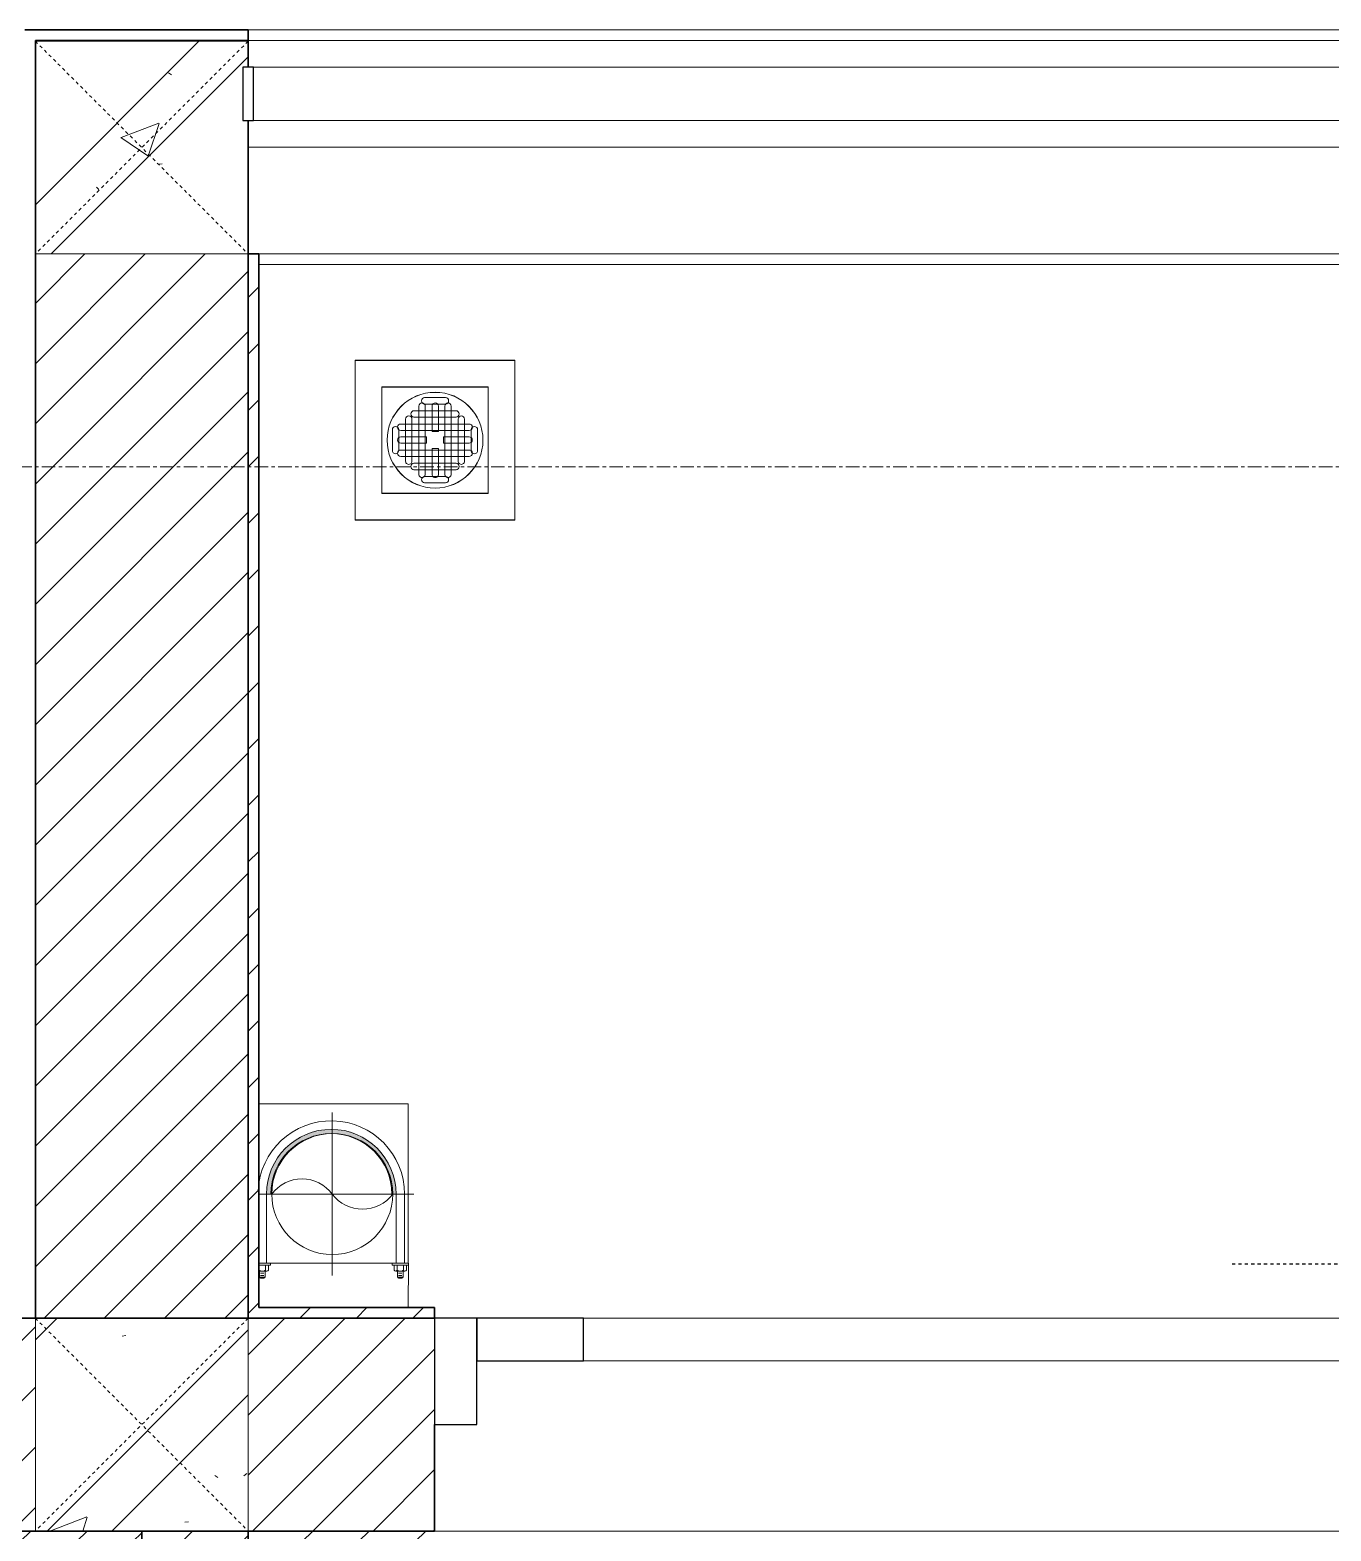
# Model space of a CAD drawing. Header units: millimetres. Extents: x 46644 to 147176, y -1287 to 53383.
# Drawn here: x 57648 to 58870, y 44337 to 45747 of the extents above; entities that cross this region are included whole.
import ezdxf

# ---------------------------------------------------------------- set-up
doc = ezdxf.new("R2010")
doc.units = ezdxf.units.MM
for name, pattern in [('Dash', [6, 3, -3]), ('Grid Line', [22.225, 12.7, -3.175, 3.175, -3.175]), ('IMPORT-CENTER _3_', [10.16, 6.35, -1.27, 1.27, -1.27])]:
    doc.linetypes.add(name, pattern=pattern)
for name, color, linetype, lineweight in [('0-1', 7, 'Continuous', 5), ('A-DOOR', 31, 'Continuous', 18), ('A-DOOR-1', 31, 'Continuous', 25), ('A-DOOR-FRAM', 31, 'Continuous', 25), ('A-DOOR-HDLN', 31, 'Dash', 25), ('A-FLOR-1', 250, 'Continuous', 18), ('A-FLOR-HRAL', 11, 'Continuous', 18), ('A-FLOR-HRAL-3', 11, 'Continuous', 25), ('A-WALL', 113, 'Continuous', 18), ('A-WALL-1', 7, 'Continuous', 35), ('A-WALL-3', 113, 'Continuous', 35), ('A-WALL-PATT-1', 9, 'Continuous', 18), ('A-WALL-PATT-2', 250, 'Continuous', 18), ('A-WALL-PATT-3', 111, 'Continuous', 18), ('G-IMPT', 8, 'Continuous', 18), ('G-IMPT-2', 8, 'IMPORT-CENTER _3_', 18), ('I-WALL-1', 7, 'Continuous', 35), ('I-WALL-2', 250, 'Continuous', 18), ('M-EQPM', 50, 'Continuous', 18), ('M-EQPM-1', 250, 'Continuous', 18), ('S-COLS', 52, 'Continuous', 18), ('S-COLS-1', 9, 'Continuous', 18), ('S-COLS-2', 52, 'Dash', 18), ('S-COLS-3', 52, 'Continuous', 35), ('S-COLS-HDLN', 52, 'Dash', 18), ('S-GRID-1', 1, 'Grid Line', 9)]:
    doc.layers.add(name, color=color, linetype=linetype, lineweight=lineweight)
pattern_1 = [(45, (0, 0), (-28.284271, 28.284271), [])]
pattern_2 = [(45, (0, 0), (-26.516504, 26.516504), [])]
pattern_3 = [(50, (0, 0), (364.3679, -31.8783), [38.1, -419.1]), (355, (0, 0), (-70.4859, 382.1133), [30.48, -335.28]), (100.451, (30.36, -2.66), (293.885, 350.2334), [32.38, -356.18]), (46.184, (0, 101.6), (542.1585, -84.0858), [57.15, -628.65]), (96.636, (45.2, 94.6), (474.805, 494.8554), [48.57, -534.27]), (351.184, (0, 101.6), (474.81, 494.85), [45.72, -502.92]), (21, (50.8, 76.2), (303.2285, -204.5305), [38.1, -419.1]), (326, (50.8, 76.2), (123.6039, 368.376), [30.48, -335.28]), (71.451, (76.07, 59.16), (426.8341, 163.8427), [32.38, -356.18]), (37.5, (0, 0), (6.17665, 169.11015), [3.353, -327.863, 3.353, -337.007, -336.55]), (37.5, (0, 0), (6.17665, 169.11015), [-671.576, 3.353, -333.197]), (7.5, (0, 0), (133.63888, 200.3615), [3.353, -190.703, 3.353, -320.243, -128.27]), (7.5, (0, 0), (133.63888, 200.3615), [-517.652, 3.353, -124.917]), (327.5, (-113.28, 0), (271.18182, -11.45836), [3.353, -123.647, 3.353, -392.887, -525.78]), (327.5, (-113.28, 0), (271.18182, -11.45836), [-523.24, 3.353, -522.427]), (317.5, (-164.08, 0), (296.2585, 50.85285), [3.353, -161.747, 3.353, -259.791, -373.38]), (317.5, (-164.08, 0), (296.2585, 50.85285), [-428.244, 3.353, -370.027]), (45, (0, 0), (-125.7236, 125.7236), []), (45, (0, 190.5), (-125.7236, 125.7236), [])]

# ---------------------------------------------------------------- blocks, each defined once
blk = doc.blocks.new('THU NUOC - THU NUOC-461820-TKCS_SẢNH - BẬC CẤP 1 - MẶT BẰNG')
at = {"layer": 'M-EQPM-1'}
for p, q in [((-66.3, 70.6), (-66.3, -79.4)), ((83.7, 70.6), (-66.3, 70.6)), ((83.7, -79.4), (83.7, 70.6)), ((58.7, 45.6), (-41.3, 45.6)), ((-41.3, 45.6), (-41.3, -54.4)), ((58.7, -54.4), (58.7, 45.6)), ((-1.1, 35.6), (18.5, 35.6)), ((18.5, 29.6), (-1.1, 29.6)), ((-11, 23.3), (28.5, 23.3)), ((28.5, 17.3), (-11, 17.3)), ((-23.3, 10.8), (40.9, 10.8)), ((40.9, 4.8), (-23.3, 4.8)), ((-23.3, -1.2), (0.7, -1.2)), ((0.7, -7.2), (-23.3, -7.2)), ((-23.3, -13.6), (40.9, -13.6)), ((0.7, -1.2), (0.7, -7.2)), ((16.7, -1.2), (40.9, -1.2)), ((16.7, -7.2), (16.7, -1.2)), ((40.9, -7.2), (16.7, -7.2)), ((40.9, -19.6), (-23.3, -19.6)), ((-11, -26.1), (28.5, -26.1)), ((28.5, -32.1), (-11, -32.1)), ((-1.1, -38.5), (18.5, -38.5)), ((-41.3, -54.4), (58.7, -54.4)), ((18.5, -44.5), (-1.1, -44.5)), ((-66.3, -79.4), (83.7, -79.4))]:
    blk.add_line(p, q, dxfattribs=at)
for centre, radius, start, end in [((8.7, -4.4), 45, 0, 180), ((8.7, -4.4), 45, 0, 180), ((-1.1, 32.6), 3, 90, 270), ((18.5, 32.6), 3, 270, 90), ((-11, 20.3), 3, 90, 270), ((28.5, 20.3), 3, 270, 90), ((-23.3, 7.8), 3, 90, 270), ((40.9, 7.8), 3, 270, 90), ((8.7, -4.4), 45, 180, 360), ((8.7, -4.4), 45, 180, 360), ((-23.3, -4.2), 3, 90, 270), ((-23.3, -16.6), 3, 90, 270), ((40.9, -4.2), 3, 270, 90), ((40.9, -16.6), 3, 270, 90), ((-11, -29.1), 3, 90, 270), ((28.5, -29.1), 3, 270, 90), ((-1.1, -41.5), 3, 90, 270), ((18.5, -41.5), 3, 270, 90)]:
    blk.add_arc(centre, radius, start, end, dxfattribs=at)
blk = doc.blocks.new('NCV_TKTC_TANG 1_rvt-1-TKCS_SẢNH - BẬC CẤP 1 - MẶT BẰNG')
at = {"layer": 'A-WALL-PATT-1'}
h = blk.add_hatch(dxfattribs=at)
h.set_pattern_fill('FP_1', color=256, style=0, pattern_type=2)
h.set_pattern_definition(pattern_1)
h.paths.add_polyline_path([(57852.6, 43457), (57852.6, 44336.9), (57752.6, 44336.9), (57752.6, 43457)])
at = {"layer": 'A-WALL-PATT-2'}
h = blk.add_hatch(dxfattribs=at)
h.set_pattern_fill('FP_4', color=256, style=0, pattern_type=2)
h.set_pattern_definition(pattern_2)
h.paths.add_polyline_path([(57852.6, 44536.9), (57862.6, 44536.9), (57862.6, 45536.9), (57852.6, 45536.9), (57852.6, 45098.1)])
h = blk.add_hatch(dxfattribs=at)
h.set_pattern_fill('FP_4', color=256, style=0, pattern_type=2)
h.set_pattern_definition(pattern_2)
h.paths.add_polyline_path([(58027.6, 44536.9), (58027.6, 44546.9), (57862.6, 44546.9), (57862.6, 44536.9)])
h.paths.add_polyline_path([(60927.6, 44536.9), (60927.6, 44546.9), (60527.6, 44546.9), (60527.6, 44536.9), (60702.6, 44536.9)])
h = blk.add_hatch(dxfattribs=at)
h.set_pattern_fill('FP_4', color=256, style=0, pattern_type=2)
h.set_pattern_definition(pattern_2)
h.paths.add_polyline_path([(54261.1, 44326.9), (57752.6, 44326.9), (57752.6, 44336.9), (54162.6, 44336.9), (54162.6, 44326.9)])
h = blk.add_hatch(dxfattribs=at)
h.set_pattern_fill('FP_4', color=256, style=0, pattern_type=2)
h.set_pattern_definition(pattern_2)
h.paths.add_polyline_path([(57862.6, 44326.9), (58027.6, 44326.9), (58027.6, 44336.9), (57862.6, 44336.9)])
h.paths.add_polyline_path([(60527.6, 44326.9), (60702.6, 44326.9), (60702.6, 44336.9), (60527.6, 44336.9)])
at = {"layer": 'A-FLOR-1'}
blk.add_line((60527.6, 44336.9), (58027.6, 44336.9), dxfattribs=at)
at = {"layer": 'A-WALL-1'}
for p, q in [((57852.6, 44336.9), (57752.6, 44336.9)), ((57752.6, 44336.9), (57752.6, 43457)), ((57852.6, 43457), (57852.6, 44336.9))]:
    blk.add_line(p, q, dxfattribs=at)
at = {"layer": 'I-WALL-1'}
for p, q in [((57862.6, 45536.9), (57852.6, 45536.9)), ((57852.6, 45536.9), (57852.6, 44536.9)), ((57862.6, 44546.9), (57862.6, 45536.9)), ((58027.6, 44546.9), (57862.6, 44546.9)), ((58027.6, 44536.9), (58027.6, 44546.9)), ((57852.6, 44536.9), (57862.6, 44536.9)), ((57862.6, 44536.9), (58027.6, 44536.9)), ((57752.6, 44336.9), (56652.6, 44336.9)), ((57752.6, 44326.9), (57752.6, 44336.9))]:
    blk.add_line(p, q, dxfattribs=at)
at = {"layer": 'I-WALL-2'}
for p, q in [((57862.6, 45536.9), (60917.6, 45536.9)), ((60917.6, 45526.9), (57862.6, 45526.9))]:
    blk.add_line(p, q, dxfattribs=at)
at = {"layer": 'M-EQPM-1', "rotation": 269.9999999999999}
blk.add_blockref('THU NUOC - THU NUOC-461820-TKCS_SẢNH - BẬC CẤP 1 - MẶT BẰNG', (58032.6, 45370.7), dxfattribs=at)
blk = doc.blocks.new('DEG_02-DEG_03 - DEG_02-2500x2400mm-CỬA ĐI 02 CÁNH TRƯỢT-625766-TKCS_SẢNH - BẬC CẤP 1 - MẶT BẰNG')
at = {"layer": 'A-DOOR'}
for p, q in [((-1110, 100), (-50, 100)), ((-50, 60), (-1110, 60))]:
    blk.add_line(p, q, dxfattribs=at)
at = {"layer": 'A-DOOR-1'}
for p, q in [((-1110, 100), (-1210, 100)), ((-1210, 100), (-1210, 60)), ((-1110, 60), (-1110, 100)), ((-1210, 60), (-1110, 60))]:
    blk.add_line(p, q, dxfattribs=at)
at = {"layer": 'A-DOOR-FRAM'}
for p, q in [((-1210, 100), (-1250, 100)), ((-1250, 100), (-1250, 0)), ((-1210, 0), (-1210, 100)), ((-1250, 0), (-1210, 0))]:
    blk.add_line(p, q, dxfattribs=at)
at = {"layer": 'A-DOOR-HDLN'}
blk.add_line((-500.4, 151.1), (-320.4, 151.1), dxfattribs=at)
blk = doc.blocks.new('Railing - 50 x 10mm-1251311-TKCS_SẢNH - BẬC CẤP 1 - MẶT BẰNG')
at = {"layer": 'A-FLOR-HRAL-3'}
for p, q in [((25, 5), (-25, 5)), ((-25, 5), (-25, -5)), ((25, -5), (25, 5)), ((-25, -5), (25, -5))]:
    blk.add_line(p, q, dxfattribs=at)
blk = doc.blocks.new('Railing - Railing-1601230-TKCS_SẢNH - BẬC CẤP 1 - MẶT BẰNG')
at = {"layer": 'A-FLOR-HRAL'}
for p, q in [((60922.6, 45712.4), (57857.6, 45712.4)), ((57857.6, 45662.4), (60922.6, 45662.4))]:
    blk.add_line(p, q, dxfattribs=at)
at = {"rotation": 90}
blk.add_blockref('Railing - 50 x 10mm-1251311-TKCS_SẢNH - BẬC CẤP 1 - MẶT BẰNG', (57852.6, 45687.4), dxfattribs=at)
blk = doc.blocks.new('TKTC_XREF_251221_MB TANG 1 - TKTC_XREF_260130_MB TANG 1_dwg_THU NUOC - THU NUOC-444531-TKCS_MB TẦNG 1-4202124-TKCS_SẢNH - BẬC CẤP 1 - MẶT BẰNG')
at = {"layer": 'M-EQPM'}
for p, q in [((-1.1, 35.6), (18.5, 35.6)), ((18.5, 29.6), (-1.1, 29.6)), ((-11, 23.3), (28.5, 23.3)), ((28.5, 17.3), (-11, 17.3)), ((-23.3, 10.8), (40.9, 10.8)), ((40.9, 4.8), (-23.3, 4.8)), ((-23.3, -13.6), (40.9, -13.6)), ((40.9, -19.6), (-23.3, -19.6)), ((-11, -26.1), (28.5, -26.1)), ((28.5, -32.1), (-11, -32.1)), ((-1.1, -38.5), (18.5, -38.5)), ((18.5, -44.5), (-1.1, -44.5))]:
    blk.add_line(p, q, dxfattribs=at)
at = {"layer": 'M-EQPM', "flags": 128}
for points in [[(83.7, -79.4), (83.7, 70.6), (-66.3, 70.6), (-66.3, -79.4)], [(58.7, -54.4), (58.7, 45.6), (-41.3, 45.6), (-41.3, -54.4)]]:
    blk.add_lwpolyline(points, close=True, dxfattribs=at)
for points in [[(-23.3, -1.2), (0.7, -1.2), (0.7, -7.2), (-23.3, -7.2)], [(40.9, -7.2), (16.7, -7.2), (16.7, -1.2), (40.9, -1.2)]]:
    blk.add_lwpolyline(points, dxfattribs=at)
at = {"layer": 'M-EQPM'}
for centre, radius, start, end in [((8.7, -4.4), 45, 360, 180), ((8.7, -4.4), 45, 360, 180), ((-1.1, 32.6), 3, 90, 270), ((18.5, 32.6), 3, 270, 90), ((-11, 20.3), 3, 90, 270), ((28.5, 20.3), 3, 270, 90), ((-23.3, 7.8), 3, 90, 270), ((40.9, 7.8), 3, 270, 90), ((8.7, -4.4), 45, 180, 360), ((8.7, -4.4), 45, 180, 360), ((-23.3, -4.2), 3, 90, 270), ((-23.3, -16.6), 3, 90, 270), ((40.9, -4.2), 3, 270, 90), ((40.9, -16.6), 3, 270, 90), ((-11, -29.1), 3, 90, 270), ((28.5, -29.1), 3, 270, 90), ((-1.1, -41.5), 3, 90, 270), ((18.5, -41.5), 3, 270, 90)]:
    blk.add_arc(centre, radius, start, end, dxfattribs=at)
blk = doc.blocks.new('TKTC_XREF_251221_MB TANG 1 - TKTC_XREF_260130_MB TANG 1_dwg_CUM U_DN100-4202115-TKCS_SẢNH - BẬC CẤP 1 - MẶT BẰNG')
at = {"layer": 'G-IMPT'}
blk.add_hatch(color=256, dxfattribs=at).paths.add_polyline_path([(0, 61), (15.8, 58.9), (30.5, 52.8), (43.1, 43.1), (52.8, 30.5), (58.9, 15.8), (61, 0), (58.9, -15.8), (52.8, -30.5), (43.1, -43.1), (30.5, -52.8), (15.8, -58.9), (0, -61), (0, -57), (14.8, -55.1), (28.5, -49.4), (40.3, -40.3), (49.4, -28.5), (55.1, -14.8), (57, 0), (55.1, 14.8), (49.4, 28.5), (40.3, 40.3), (28.5, 49.4), (14.8, 55.1), (0, 57)])
for p, q in [((-79.1, 66.6), (-79.1, 63.4)), ((-76.6, 66.6), (-76.6, 63.4)), ((-74.6, 66.6), (-74.6, 63.4)), ((-72.7, 69.3), (-72.7, 60.7)), ((-66.9, 67.9), (-71.7, 67.9)), ((-66.9, 62.1), (-71.7, 62.1)), ((-65, 69), (0, 69)), ((-79.1, -63.4), (-79.1, -66.6)), ((-76.6, -63.4), (-76.6, -66.6)), ((-74.6, -63.4), (-74.6, -66.6)), ((-72.7, -60.7), (-72.7, -68.3)), ((-66.9, -62.1), (-71.7, -62.1)), ((-66.9, -67.9), (-71.7, -67.9))]:
    blk.add_line(p, q, dxfattribs=at)
at = {"layer": 'G-IMPT', "flags": 128}
for points in [[(-71.7, 59.2), (-66.9, 59.2), (-66.9, 70.8), (-71.7, 70.8)], [(-66.9, 70.8), (-66.9, 72.7), (-65, 72.7), (-65, 57.3), (-66.9, 57.3), (-66.9, 59.2)], [(-72.7, 67.6), (-78.1, 67.6), (-78.1, 62.4), (-72.7, 62.4)], [(-65, 61), (0, 61), (0, 57)], [(-72.7, -62.4), (-78.1, -62.4), (-78.1, -67.6), (-72.7, -67.6)], [(-66.9, -68.3), (-66.9, -59.2), (-71.7, -59.2)], [(-66.9, -59.2), (-66.9, -57.3), (-65, -57.3), (-65, -68.3)], [(-65, -61), (0, -61), (0, -57)]]:
    blk.add_lwpolyline(points, dxfattribs=at)
at = {"layer": 'G-IMPT'}
for centre, radius, start, end in [((-71.1, 69.3), 1.56, 112.6199, 247.3801), ((-78.1, 66.6), 0.96, 90, 180), ((-78.1, 63.4), 0.96, 180, 270), ((-67.9, 65), 4.8, 143.1301, 216.8699), ((-71.1, 60.7), 1.56, 112.6199, 247.3801), ((0, 0), 69, 272.6478, 90), ((0, 0), 61, 270, 90), ((0, 0), 57, 270, 90), ((-78.1, -63.4), 0.96, 90, 180), ((-78.1, -66.6), 0.96, 180, 270), ((-71.1, -60.7), 1.56, 112.6199, 247.3801), ((-67.9, -65), 4.8, 143.1301, 216.8699)]:
    blk.add_arc(centre, radius, start, end, dxfattribs=at)
blk = doc.blocks.new('TKTC_XREF_251221_MB TANG 1 - TKTC_XREF_260130_MB TANG 1_dwg_$cc-4202121-TKCS_SẢNH - BẬC CẤP 1 - MẶT BẰNG')
at = {"layer": 'G-IMPT'}
blk.add_circle((0, 0), 0.5, dxfattribs=at)
for centre, radius, start, end in [((0, 0), 0.5, 90, 270), ((0.188, 0.25), 0.313, 126.8699, 233.1301), ((-0.188, -0.25), 0.313, 306.8699, 53.1301)]:
    blk.add_arc(centre, radius, start, end, dxfattribs=at)
at = {"layer": 'G-IMPT-2'}
for p, q in [((0, -0.673), (0, 0.607)), ((-0.673, 0), (0.673, 0))]:
    blk.add_line(p, q, dxfattribs=at)
blk = doc.blocks.new('TKTC_XREF_251221_MB TANG 1 - TKTC_XREF_260130_MB TANG 1_dwg-4202109-TKCS_SẢNH - BẬC CẤP 1 - MẶT BẰNG')
at = {"layer": 'G-IMPT'}
blk.add_line((-145289.1, -356758), (-145148.6, -356758), dxfattribs=at)
at = {"layer": 'G-IMPT', "flags": 128}
for points in [[(-145148.6, -356758), (-145148.6, -356608.3), (-145289.1, -356608.3)], [(-145289.1, -356758.1), (-145148.3, -356758.1), (-145148.6, -356799.7)]]:
    blk.add_lwpolyline(points, dxfattribs=at)
at = {"extrusion": (0, 0, -1), "zscale": -1}
blk.add_blockref('TKTC_XREF_251221_MB TANG 1 - TKTC_XREF_260130_MB TANG 1_dwg_THU NUOC - THU NUOC-444531-TKCS_MB TẦNG 1-4202124-TKCS_SẢNH - BẬC CẤP 1 - MẶT BẰNG', (145114.8, -355980.3), dxfattribs=at)
at = {"extrusion": (0, 0, -1)}
for name, p, xscale, yscale, zscale, rotation in [('TKTC_XREF_251221_MB TANG 1 - TKTC_XREF_260130_MB TANG 1_dwg_CUM U_DN100-4202115-TKCS_SẢNH - BẬC CẤP 1 - MẶT BẰNG', (145221, -356693.1), 0.9975000000000006, 0.9975000000000006, -0.9975000000000006, 90.00099133829468), ('TKTC_XREF_251221_MB TANG 1 - TKTC_XREF_260130_MB TANG 1_dwg_$cc-4202121-TKCS_SẢNH - BẬC CẤP 1 - MẶT BẰNG', (145220.1, -356693.1), 113.7150000000073, 113.7150000000073, -113.7150000000073, 269.9990086637471)]:
    blk.add_blockref(name, p, dxfattribs=dict(at, xscale=xscale, yscale=yscale, zscale=zscale, rotation=rotation))
blk = doc.blocks.new('TKTC_XREF_251221_MB TANG 1 - TKTC_XREF_251221_MB TANG 1-2038492-TKCS_SẢNH - BẬC CẤP 1 - MẶT BẰNG')
blk.add_blockref('TKTC_XREF_251221_MB TANG 1 - TKTC_XREF_260130_MB TANG 1_dwg-4202109-TKCS_SẢNH - BẬC CẤP 1 - MẶT BẰNG', (169499.1, 384109.7))
blk = doc.blocks.new('G1_SOF - BO TRU - 200x200-3050151-TKCS_SẢNH - BẬC CẤP 1 - MẶT BẰNG')
at = {"layer": 'S-COLS-HDLN'}
for p, q in [((-100, 100), (100, -100)), ((100, 100), (-100, -100))]:
    blk.add_line(p, q, dxfattribs=at)

msp = doc.modelspace()

# ---------------------------------------------------------------- hatches: boundary and pattern name
at = {"layer": 'A-WALL-PATT-3'}
h = msp.add_hatch(dxfattribs=at)
h.set_pattern_fill('FP_1', color=256, style=0, pattern_type=2)
h.set_pattern_definition(pattern_1)
h.paths.add_polyline_path([(57652.6, 44536.9), (57852.6, 44536.9), (57852.6, 45536.9), (57652.6, 45536.9), (57652.6, 45098.1)])
h.paths.add_polyline_path([(57852.6, 45736.9), (57852.6, 45737.4), (57652.6, 45736.9)])
h = msp.add_hatch(dxfattribs=at)
h.set_pattern_fill('FP_1', color=256, style=0, pattern_type=2)
h.set_pattern_definition(pattern_1)
h.paths.add_polyline_path([(57652.6, 44336.9), (57652.6, 44536.9), (56652.6, 44536.9), (56652.6, 44336.9)])
h.paths.add_polyline_path([(55252.6, 44336.9), (55252.6, 44536.9), (54252.6, 44536.9), (54252.6, 44336.9), (54710.6, 44336.9)])
h = msp.add_hatch(dxfattribs=at)
h.set_pattern_fill('FP_1', color=256, style=0, pattern_type=2)
h.set_pattern_definition(pattern_1)
h.paths.add_polyline_path([(60702.6, 44336.9), (60702.6, 44536.9), (60527.6, 44536.9), (60527.6, 44336.9)])
h.paths.add_polyline_path([(57852.6, 44336.9), (58027.6, 44336.9), (58027.6, 44536.9), (57852.6, 44536.9), (57852.6, 44436.9)])
at = {"layer": 'S-COLS-1'}
h = msp.add_hatch(dxfattribs=at)
h.set_pattern_fill('FP_6', color=256, style=0, pattern_type=2)
h.set_pattern_definition(pattern_3)
h.paths.add_polyline_path([(57852.6, 45536.9), (57852.6, 45662.4), (57847.6, 45662.4), (57847.6, 45712.4), (57852.6, 45712.4), (57852.6, 45736.9), (57652.6, 45736.9), (57652.6, 45536.9), (57847.6, 45536.9)])
h = msp.add_hatch(dxfattribs=at)
h.set_pattern_fill('FP_6', color=256, style=0, pattern_type=2)
h.set_pattern_definition(pattern_3)
h.paths.add_polyline_path([(57852.6, 45536.9), (57852.6, 45662.4), (57847.6, 45662.4), (57847.6, 45712.4), (57852.6, 45712.4), (57852.6, 45736.9), (57652.6, 45736.9), (57652.6, 45536.9), (57847.6, 45536.9)])
h = msp.add_hatch(dxfattribs=at)
h.set_pattern_fill('FP_6', color=256, style=0, pattern_type=2)
h.set_pattern_definition(pattern_3)
h.paths.add_polyline_path([(57852.6, 44336.9), (57852.6, 44536.9), (57652.6, 44536.9), (57652.6, 44336.9)])
h = msp.add_hatch(dxfattribs=at)
h.set_pattern_fill('FP_6', color=256, style=0, pattern_type=2)
h.set_pattern_definition(pattern_3)
h.paths.add_polyline_path([(57852.6, 44336.9), (57852.6, 44536.9), (57652.6, 44536.9), (57652.6, 44336.9)])

# ---------------------------------------------------------------- linework, layer by layer
at = {"layer": 'A-WALL'}
for p, q in [((57852.6, 45747.4), (60927.5, 45747.4)), ((57652.6, 45736.9), (57852.6, 45736.9)), ((60927.5, 45737.4), (57852.6, 45737.4)), ((60927.5, 45637.4), (57852.6, 45637.4)), ((57852.6, 45536.9), (57652.6, 45536.9)), ((57652.6, 44336.9), (57652.6, 44536.9)), ((57852.6, 44536.9), (57852.6, 44336.9)), ((60527.6, 44336.9), (58027.6, 44336.9))]:
    msp.add_line(p, q, dxfattribs=at)
at = {"layer": 'A-WALL-3'}
for p, q in [((57852.6, 45747.4), (57642.6, 45747.4)), ((57852.6, 45736.9), (57852.6, 45747.4)), ((57852.6, 45737.4), (57652.6, 45737.4)), ((57652.6, 44536.9), (57652.6, 45737.4)), ((57852.6, 44536.9), (57852.6, 45536.9)), ((57652.6, 44536.9), (56652.6, 44536.9)), ((56652.6, 44536.9), (57652.6, 44536.9)), ((57652.6, 44536.9), (57852.6, 44536.9)), ((58027.6, 44536.9), (57852.6, 44536.9)), ((58027.6, 44336.9), (58027.6, 44436.9)), ((56652.6, 44336.9), (57652.6, 44336.9)), ((57852.6, 44336.9), (58027.6, 44336.9))]:
    msp.add_line(p, q, dxfattribs=at)
at = {"layer": 'S-COLS'}
for p, q in [((57852.6, 45736.9), (57652.6, 45736.9)), ((57652.6, 45536.9), (57852.6, 45536.9)), ((57652.6, 44536.9), (57652.6, 44336.9)), ((57852.6, 44336.9), (57852.6, 44536.9))]:
    msp.add_line(p, q, dxfattribs=at)
at = {"layer": 'S-COLS-3'}
for p, q in [((57652.6, 45736.9), (57652.6, 45536.9)), ((57852.6, 45712.4), (57852.6, 45736.9)), ((57852.6, 45536.9), (57852.6, 45662.4)), ((57852.6, 44536.9), (57652.6, 44536.9)), ((57652.6, 44336.9), (57852.6, 44336.9))]:
    msp.add_line(p, q, dxfattribs=at)
at = {"layer": 'S-GRID-1'}
for p, q in [((61182.9, 45336.9), (48344.1, 45336.9)), ((61182.9, 44536.9), (48344.1, 44536.9))]:
    msp.add_line(p, q, dxfattribs=at)

# ---------------------------------------------------------------- block references
at = {"layer": '0-1'}
msp.add_blockref('NCV_TKTC_TANG 1_rvt-1-TKCS_SẢNH - BẬC CẤP 1 - MẶT BẰNG', (0, 0), dxfattribs=at)
at = {"layer": 'A-DOOR'}
msp.add_blockref('DEG_02-DEG_03 - DEG_02-2500x2400mm-CỬA ĐI 02 CÁNH TRƯỢT-625766-TKCS_SẢNH - BẬC CẤP 1 - MẶT BẰNG', (59277.6, 44436.9), dxfattribs=at)
at = {"layer": 'A-FLOR-HRAL'}
msp.add_blockref('Railing - Railing-1601230-TKCS_SẢNH - BẬC CẤP 1 - MẶT BẰNG', (0, 0), dxfattribs=at)
at = {"layer": 'M-EQPM'}
msp.add_blockref('TKTC_XREF_251221_MB TANG 1 - TKTC_XREF_251221_MB TANG 1-2038492-TKCS_SẢNH - BẬC CẤP 1 - MẶT BẰNG', (33652.6, 17236.9), dxfattribs=at)
at = {"layer": 'S-COLS-2'}
for p in [(57752.6, 45636.9), (57752.6, 44436.9)]:
    msp.add_blockref('G1_SOF - BO TRU - 200x200-3050151-TKCS_SẢNH - BẬC CẤP 1 - MẶT BẰNG', p, dxfattribs=at)

doc.saveas('drawing.dxf')
